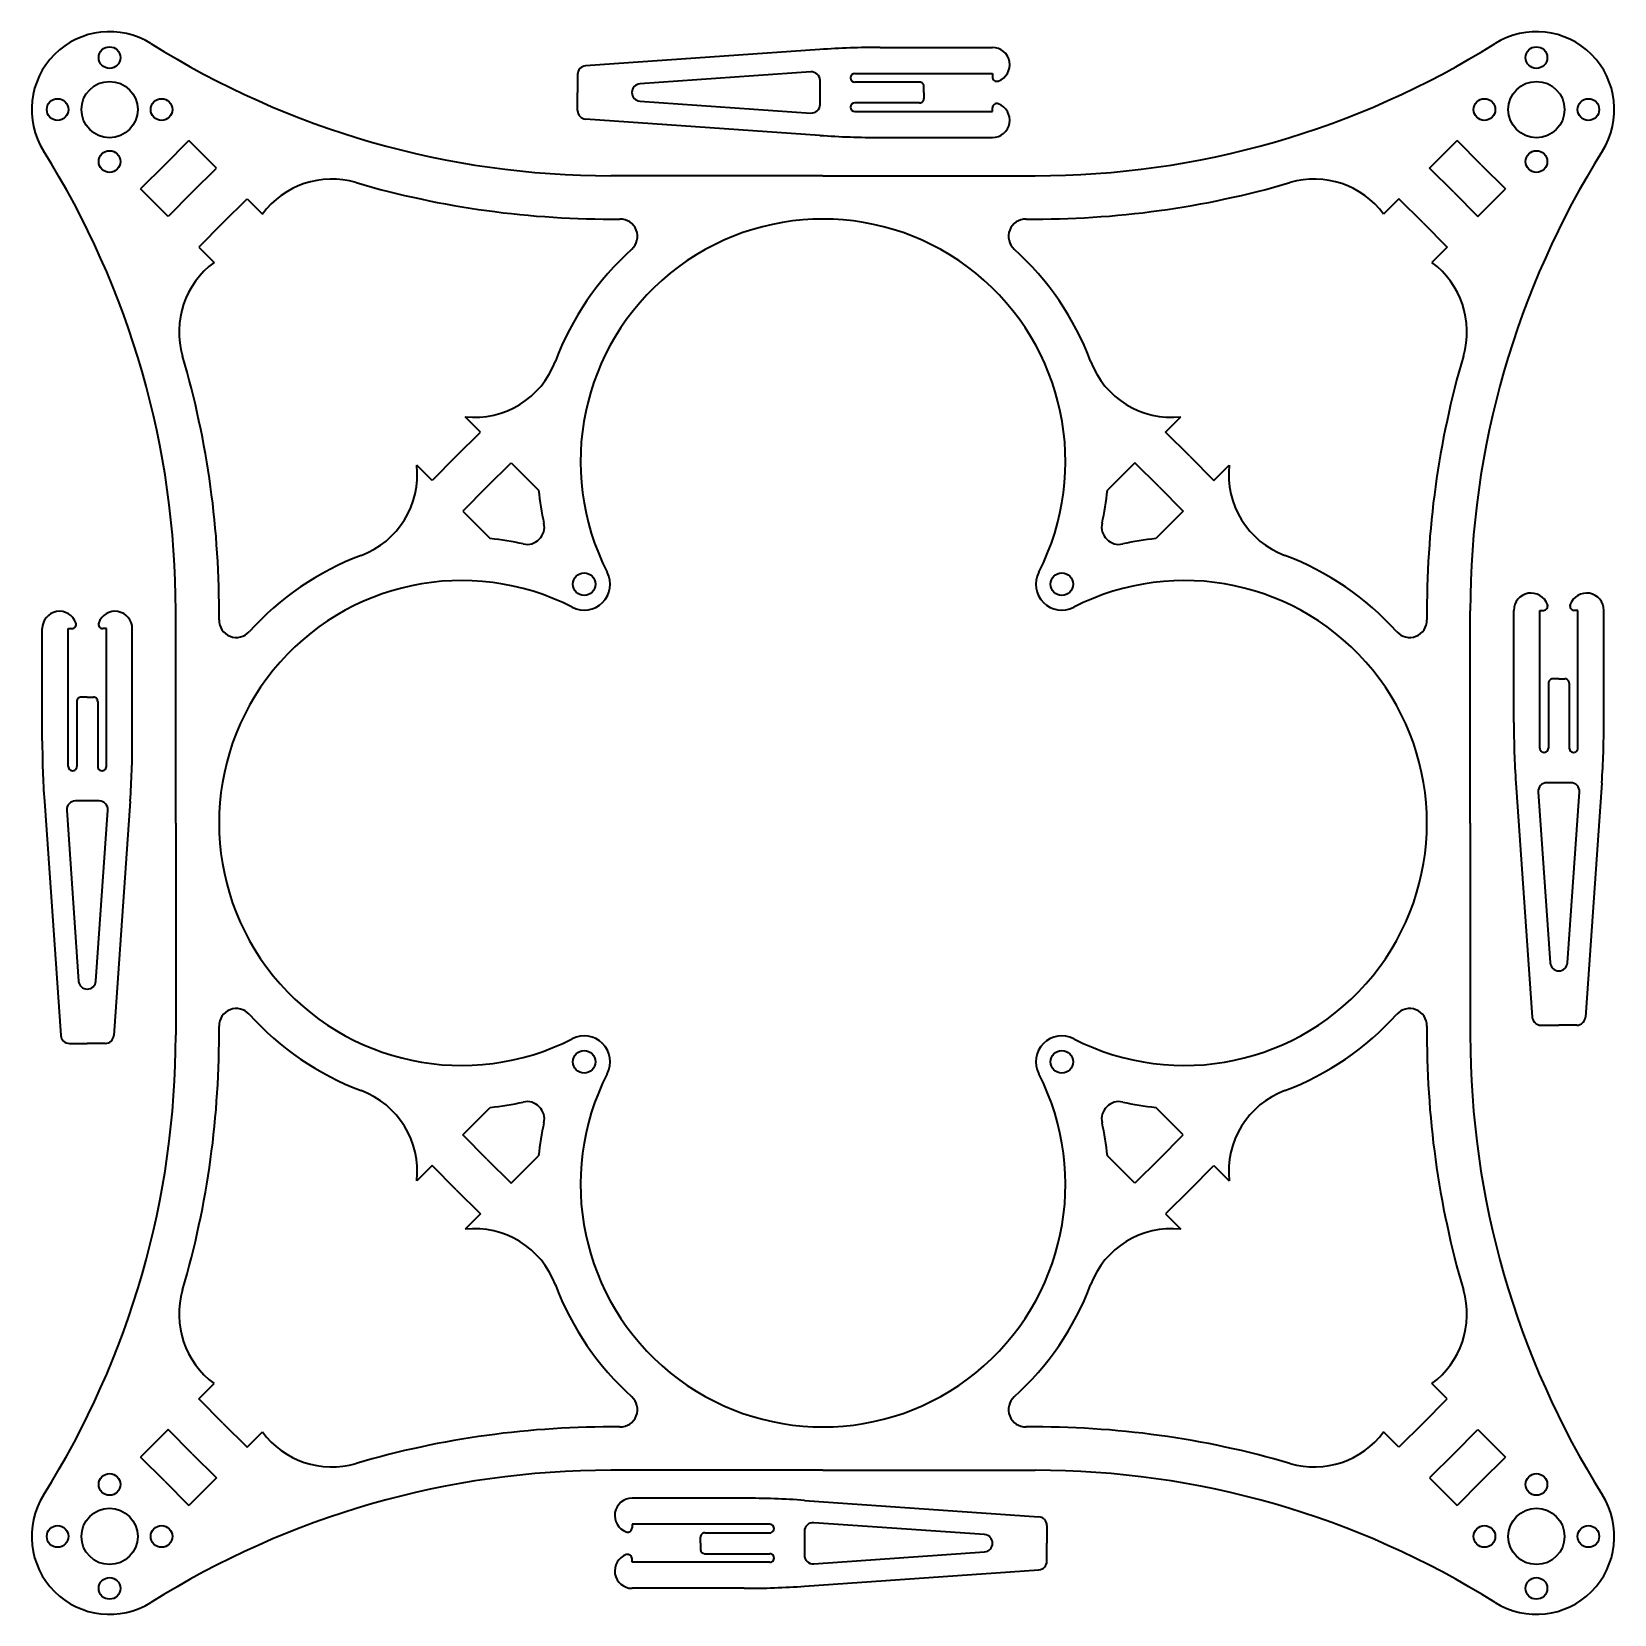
# Model space of a CAD drawing. Extents: x 503 to 686, y 329 to 512.
import ezdxf

# ---------------------------------------------------------------- set-up
doc = ezdxf.new("R2010")
doc.units = 0

msp = doc.modelspace()

# ---------------------------------------------------------------- linework, layer by layer
at = {"color": 7, "lineweight": 35, "ltscale": 0.323662}
for p, q in [((601.115784, 510.055634), (614.062256, 510.055634)), ((601.115784, 499.655609), (614.062256, 499.655609)), ((585.399414, 342.528137), (572.452942, 342.528137)), ((585.399414, 332.128113), (572.452942, 332.128113))]:
    msp.add_line(p, q, dxfattribs=at)
at = {"color": 7, "lineweight": 35}
for p, q in [((594.140137, 509.812012), (567.092468, 507.920685)), ((594.140137, 499.899231), (567.092468, 501.790558)), ((594.5, 495.236969), (570.00824, 495.236969)), ((594.5, 495.236969), (618.99176, 495.236969)), ((519.763062, 420.5), (519.763062, 444.99176)), ((669.236938, 420.5), (669.236938, 444.99176)), ((674.511597, 425.131134), (676.402954, 398.083466)), ((684.424438, 425.131134), (682.533081, 398.083466)), ((504.590668, 423.020508), (506.481995, 395.972839)), ((514.503479, 423.020508), (512.612122, 395.972839)), ((519.763062, 420.5), (519.763062, 396.00824)), ((669.236938, 420.5), (669.236938, 396.00824)), ((594.5, 345.763031), (570.00824, 345.763031)), ((594.5, 345.763031), (618.99176, 345.763031)), ((592.375061, 342.284515), (619.422729, 340.393188)), ((592.375061, 332.371735), (619.422729, 334.263062))]:
    msp.add_line(p, q, dxfattribs=at)
at = {"color": 7, "lineweight": 35, "ltscale": 0.051687}
for p, q in [((566.162231, 506.923096), (566.162231, 504.855621)), ((566.162231, 502.788147), (566.162231, 504.855621)), ((507.479584, 395.042603), (509.547058, 395.042603)), ((511.614532, 395.042603), (509.547058, 395.042603)), ((620.352966, 339.395599), (620.352966, 337.328125)), ((620.352966, 335.260651), (620.352966, 337.328125))]:
    msp.add_line(p, q, dxfattribs=at)
at = {"color": 7, "lineweight": 35, "ltscale": 0.49439}
for p, q in [((593.092468, 507.232666), (573.365051, 505.85318)), ((573.365051, 503.858063), (593.092468, 502.478577)), ((677.091003, 424.083466), (678.470459, 404.356018)), ((680.465576, 404.356018), (681.845032, 424.083466)), ((613.150146, 338.325684), (593.422729, 339.70517)), ((593.422729, 334.95108), (613.150146, 336.330566))]:
    msp.add_line(p, q, dxfattribs=at)
at = {"color": 7, "lineweight": 35, "ltscale": 0.068974}
for p, q in [((594.162231, 503.476135), (594.162231, 506.235107)), ((510.926544, 423.042603), (508.167572, 423.042603)), ((592.352966, 338.707611), (592.352966, 335.948639))]:
    msp.add_line(p, q, dxfattribs=at)
at = {"color": 7, "lineweight": 35, "ltscale": 0.397501}
for p, q in [((598.162231, 507.055634), (614.062256, 507.055634)), ((598.162231, 502.655609), (614.062256, 502.655609)), ((588.352966, 339.528137), (572.452942, 339.528137)), ((588.352966, 335.128113), (572.452942, 335.128113))]:
    msp.add_line(p, q, dxfattribs=at)
at = {"color": 7, "lineweight": 35, "ltscale": 0.010355}
for p, q in [((614.062256, 507.055634), (614.062256, 506.641418)), ((614.062256, 502.655609), (614.062256, 503.069824)), ((507.347046, 442.942596), (507.761261, 442.942596)), ((511.74707, 442.942596), (511.332855, 442.942596)), ((572.452942, 339.528137), (572.452942, 339.113922)), ((572.452942, 335.128113), (572.452942, 335.542328))]:
    msp.add_line(p, q, dxfattribs=at)
at = {"color": 7, "lineweight": 35, "ltscale": 0.1875}
for p, q in [((605.662231, 506.055634), (598.162231, 506.055634)), ((605.662231, 503.655609), (598.162231, 503.655609)), ((678.268005, 436.653229), (678.268005, 429.153229)), ((680.66803, 436.653229), (680.66803, 429.153229)), ((508.347046, 434.542603), (508.347046, 427.042603)), ((510.74707, 434.542603), (510.74707, 427.042603)), ((580.852966, 338.528137), (588.352966, 338.528137)), ((580.852966, 336.128113), (588.352966, 336.128113))]:
    msp.add_line(p, q, dxfattribs=at)
at = {"color": 7, "lineweight": 35, "ltscale": 0.0175}
for p, q in [((606.162231, 504.855621), (606.162231, 505.555634)), ((606.162231, 504.855621), (606.162231, 504.155609)), ((679.468018, 437.153229), (678.768005, 437.153229)), ((679.468018, 437.153229), (680.16803, 437.153229)), ((509.547058, 435.042603), (508.847046, 435.042603)), ((509.547058, 435.042603), (510.24707, 435.042603)), ((580.352966, 337.328125), (580.352966, 338.028137)), ((580.352966, 337.328125), (580.352966, 336.628113))]:
    msp.add_line(p, q, dxfattribs=at)
at = {"color": 7, "lineweight": 35, "ltscale": 0.098751}
for p, q in [((518.486023, 496.513977), (521.279114, 499.307068)), ((670.513977, 496.513977), (667.720886, 499.307068)), ((555.6922, 459.307831), (552.899109, 456.51474)), ((633.3078, 459.307831), (636.100891, 456.51474)), ((555.6922, 381.692169), (552.899109, 384.48526)), ((633.3078, 381.692169), (636.100891, 384.48526)), ((518.486023, 344.486023), (521.279114, 341.692932)), ((670.513977, 344.486023), (667.720886, 341.692932))]:
    msp.add_line(p, q, dxfattribs=at)
at = {"color": 7, "lineweight": 35, "ltscale": 0.1125}
for p, q in [((524.46106, 496.125061), (521.279114, 499.307068)), ((664.53894, 496.125061), (667.720886, 499.307068)), ((518.874939, 490.53894), (515.692932, 493.720917)), ((670.125061, 490.53894), (673.307068, 493.720917)), ((558.485229, 462.100891), (561.667236, 458.918915)), ((630.514771, 462.100891), (627.332764, 458.918915)), ((552.899109, 456.51474), (556.081116, 453.332764)), ((636.100891, 456.51474), (632.918884, 453.332764)), ((552.899109, 384.48526), (556.081116, 387.667236)), ((636.100891, 384.48526), (632.918884, 387.667236)), ((558.485229, 378.899109), (561.667236, 382.081085)), ((630.514771, 378.899109), (627.332764, 382.081085)), ((518.874939, 350.46106), (515.692932, 347.279083)), ((670.125061, 350.46106), (673.307068, 347.279083)), ((524.46106, 344.874939), (521.279114, 341.692932)), ((664.53894, 344.874939), (667.720886, 341.692932))]:
    msp.add_line(p, q, dxfattribs=at)
at = {"color": 7, "lineweight": 35, "ltscale": 0.09875}
for p, q in [((518.486023, 496.513977), (515.692932, 493.720917)), ((521.667969, 493.332001), (524.46106, 496.125061)), ((667.332031, 493.332001), (664.53894, 496.125061)), ((670.513977, 496.513977), (673.307068, 493.720917)), ((525.203552, 489.796448), (527.996582, 492.589539)), ((663.796448, 489.796448), (661.003418, 492.589539)), ((525.203552, 489.796448), (522.410461, 487.003387)), ((663.796448, 489.796448), (666.589539, 487.003387)), ((552.156616, 462.843353), (554.949707, 465.636414)), ((636.843384, 462.843353), (634.050293, 465.636414)), ((552.156616, 378.156647), (554.949707, 375.363586)), ((636.843384, 378.156647), (634.050293, 375.363586)), ((525.203552, 351.203552), (522.410461, 353.996613)), ((663.796448, 351.203552), (666.589539, 353.996613)), ((525.203552, 351.203552), (527.996582, 348.410461)), ((663.796448, 351.203552), (661.003418, 348.410461)), ((518.486023, 344.486023), (515.692932, 347.279083)), ((521.667969, 347.667999), (524.46106, 344.874939)), ((667.332031, 347.667999), (664.53894, 344.874939)), ((670.513977, 344.486023), (673.307068, 347.279083))]:
    msp.add_line(p, q, dxfattribs=at)
at = {"color": 7, "lineweight": 35, "ltscale": 0.098749}
for p, q in [((521.667969, 493.332001), (518.874939, 490.53894)), ((667.332031, 493.332001), (670.125061, 490.53894)), ((552.156616, 462.843353), (549.363586, 460.050293)), ((636.843384, 462.843353), (639.636414, 460.050293)), ((555.6922, 459.307831), (558.485229, 462.100891)), ((633.3078, 459.307831), (630.514771, 462.100891)), ((552.156616, 378.156647), (549.363586, 380.949707)), ((555.6922, 381.692169), (558.485229, 378.899109)), ((633.3078, 381.692169), (630.514771, 378.899109)), ((636.843384, 378.156647), (639.636414, 380.949707)), ((521.667969, 347.667999), (518.874939, 350.46106)), ((667.332031, 347.667999), (670.125061, 350.46106))]:
    msp.add_line(p, q, dxfattribs=at)
at = {"color": 7, "lineweight": 35, "ltscale": 0.062501}
for p, q in [((527.996582, 492.589539), (529.764404, 490.821777)), ((661.003418, 492.589539), (659.235596, 490.821777)), ((527.996582, 348.410461), (529.764404, 350.178223)), ((661.003418, 348.410461), (659.235596, 350.178223))]:
    msp.add_line(p, q, dxfattribs=at)
at = {"color": 7, "lineweight": 35, "ltscale": 0.0625}
for p, q in [((522.410461, 487.003387), (524.178223, 485.235626)), ((666.589539, 487.003387), (664.821777, 485.235626)), ((554.949707, 465.636414), (553.181946, 467.404175)), ((634.050293, 465.636414), (635.818054, 467.404175)), ((549.363586, 460.050293), (547.595825, 461.818054)), ((639.636414, 460.050293), (641.404175, 461.818054)), ((549.363586, 380.949707), (547.595825, 379.181946)), ((639.636414, 380.949707), (641.404175, 379.181946)), ((554.949707, 375.363586), (553.181946, 373.595825)), ((634.050293, 375.363586), (635.818054, 373.595825)), ((522.410461, 353.996613), (524.178223, 355.764374)), ((666.589539, 353.996613), (664.821777, 355.764374))]:
    msp.add_line(p, q, dxfattribs=at)
at = {"color": 7, "lineweight": 35, "ltscale": 0.323661}
for p, q in [((674.268005, 432.106781), (674.268005, 445.053223)), ((684.66803, 432.106781), (684.66803, 445.053223)), ((504.347046, 429.996155), (504.347046, 442.942596)), ((514.74707, 429.996155), (514.74707, 442.942596))]:
    msp.add_line(p, q, dxfattribs=at)
at = {"color": 7, "lineweight": 35, "ltscale": 0.3975}
for p, q in [((677.268005, 429.153229), (677.268005, 445.053223)), ((681.66803, 429.153229), (681.66803, 445.053223)), ((507.347046, 427.042603), (507.347046, 442.942596)), ((511.74707, 427.042603), (511.74707, 442.942596))]:
    msp.add_line(p, q, dxfattribs=at)
at = {"color": 7, "lineweight": 35, "ltscale": 0.010356}
for p, q in [((677.268005, 445.053223), (677.682251, 445.053223)), ((681.66803, 445.053223), (681.253784, 445.053223))]:
    msp.add_line(p, q, dxfattribs=at)
at = {"color": 7, "lineweight": 35, "ltscale": 0.068973}
msp.add_line((680.847473, 425.153229), (678.088562, 425.153229), dxfattribs=at)
at = {"color": 7, "lineweight": 35, "ltscale": 0.494391}
for p, q in [((507.170013, 421.972839), (508.5495, 402.245392)), ((510.544617, 402.245392), (511.924103, 421.972839))]:
    msp.add_line(p, q, dxfattribs=at)
at = {"color": 7, "lineweight": 35, "ltscale": 0.051688}
for p in [(677.400513, 397.153229), (681.535522, 397.153229)]:
    msp.add_line(p, (679.468018, 397.153229), dxfattribs=at)
at = {"color": 7, "lineweight": 35}
for centre, radius in [((512.12207, 508.87793), 1.25), ((676.87793, 508.87793), 1.25), ((512.12207, 502.87793), 3.25), ((676.87793, 502.87793), 3.25), ((506.12207, 502.87793), 1.25), ((518.12207, 502.87793), 1.25), ((670.87793, 502.87793), 1.25), ((682.87793, 502.87793), 1.25), ((512.12207, 496.87793), 1.25), ((676.87793, 496.87793), 1.25), ((566.922852, 448.077148), 1.3), ((622.077148, 448.077148), 1.3), ((566.922852, 392.922852), 1.3), ((622.077148, 392.922852), 1.3), ((512.12207, 344.12207), 1.25), ((676.87793, 344.12207), 1.25), ((512.12207, 338.12207), 3.25), ((676.87793, 338.12207), 3.25), ((506.12207, 338.12207), 1.25), ((518.12207, 338.12207), 1.25), ((670.87793, 338.12207), 1.25), ((682.87793, 338.12207), 1.25), ((512.12207, 332.12207), 1.25), ((676.87793, 332.12207), 1.25)]:
    msp.add_circle(centre, radius, dxfattribs=at)
for centre, radius, start, end in [((512.12207, 502.87793), 9, 57.922497, 212.0775), ((676.87793, 502.87793), 9, 327.922498, 122.077501), ((570.00824, 595.236938), 100, 237.922499, 269.999997), ((601.115784, 410.055603), 100, 90.000003, 94), ((614.062256, 508.055634), 2, 289.471221, 90.000003), ((618.99176, 595.236938), 100, 269.999997, 302.077503), ((567.162231, 506.923096), 1, 94, 180.000005), ((593.162231, 506.235107), 1, 360, 94), ((598.162231, 506.555634), 0.5, 90.000003, 269.999997), ((614.562256, 506.641418), 0.5, 180.000005, 289.471221), ((573.434814, 504.855621), 1, 94, 266), ((605.662231, 505.555634), 0.5, 0, 90.000003), ((567.162231, 502.788147), 1, 180.000005, 266), ((593.162231, 503.476135), 1, 266, 0), ((598.162231, 503.155609), 0.5, 90.000003, 269.999997), ((605.662231, 504.155609), 0.5, 269.999997, 360), ((614.562256, 503.069824), 0.5, 70.528779, 179.999995), ((614.062256, 501.655609), 2, 269.999997, 70.528779), ((601.115784, 599.65564), 100, 266, 269.999997), ((419.763031, 444.99176), 100, 360, 32.077502), ((769.236938, 444.99176), 100, 147.9225, 180.000005), ((537.781555, 484.844757), 10, 73.72595, 143.294527), ((570.00824, 595.236938), 105, 253.725945, 270.571315), ((618.99176, 595.236938), 105, 269.428686, 286.27405), ((651.218445, 484.844757), 10, 36.705467, 106.274055), ((594.5, 462.236969), 28, 332.821263, 207.178738), ((571.075134, 488.242279), 2, 312.011617, 90.571314), ((617.924866, 488.242279), 2, 89.428685, 227.988385), ((594.5, 462.236969), 33, 132.011615, 159.42615), ((594.5, 462.236969), 33, 20.573855, 47.988383), ((530.155273, 477.218445), 10, 126.705473, 196.274055), ((658.844727, 477.218445), 10, 343.725947, 53.294532), ((419.763031, 444.99176), 105, 359.428686, 16.274053), ((554.242554, 477.347778), 10, 263.911833, 339.426145), ((634.757446, 477.347778), 10, 200.57385, 276.088169), ((769.236938, 444.99176), 105, 163.725945, 180.571313), ((537.652222, 460.757446), 10, 290.573852, 6.088169), ((651.347778, 460.757446), 10, 173.911834, 249.426143), ((594.5, 462.236969), 33, 185.770685, 192.481087), ((594.5, 462.236969), 33, 347.518911, 354.229318), ((560.327148, 454.672852), 2, 257.518913, 12.481089), ((628.672852, 454.672852), 2, 167.518913, 282.481089), ((552.763062, 420.5), 33, 77.518911, 84.229319), ((636.236938, 420.5), 33, 95.770679, 102.481087), ((552.763062, 420.5), 33, 110.573857, 137.988386), ((636.236938, 420.5), 33, 42.011619, 69.426148), ((552.763062, 420.5), 28, 62.821266, 297.178734), ((566.922852, 448.077148), 3, 242.821261, 27.178737), ((622.077148, 448.077148), 3, 152.821262, 297.178734), ((636.236938, 420.5), 28, 242.821261, 117.178739), ((676.268005, 445.053223), 2, 19.471222, 180.000005), ((682.66803, 445.053223), 2, 0, 160.528775), ((506.347046, 442.942596), 2, 19.471222, 180.000005), ((512.74707, 442.942596), 2, 0, 160.528775), ((677.682251, 445.553223), 0.5, 269.999997, 19.471222), ((681.253784, 445.553223), 0.5, 160.528775, 269.999997), ((507.761261, 443.442596), 0.5, 269.999997, 19.471222), ((511.332855, 443.442596), 0.5, 160.528775, 269.999997), ((526.75769, 443.924835), 2, 179.428687, 317.988381), ((662.24231, 443.924835), 2, 222.011614, 0.571314), ((678.768005, 436.653229), 0.5, 90.000003, 180.000005), ((680.16803, 436.653229), 0.5, 0, 90.000003), ((508.847046, 434.542603), 0.5, 90.000003, 180.000005), ((510.24707, 434.542603), 0.5, 0, 90.000003), ((774.268005, 432.106781), 100, 180.000005, 184), ((584.66803, 432.106781), 100, 356, 360), ((604.347046, 429.996155), 100, 180.000005, 184), ((414.74707, 429.996155), 100, 356, 360), ((677.768005, 429.153229), 0.5, 179.999995, 0), ((681.16803, 429.153229), 0.5, 179.999995, 0), ((507.847046, 427.042603), 0.5, 179.999995, 0), ((511.24707, 427.042603), 0.5, 179.999995, 0), ((678.088562, 424.153229), 1, 90.000003, 184), ((680.847473, 424.153229), 1, 356, 90.000003), ((508.167572, 422.042603), 1, 90.000003, 184), ((510.926544, 422.042603), 1, 356, 90.000003), ((679.468018, 404.425781), 1, 184, 356), ((509.547058, 402.315155), 1, 184, 356), ((526.75769, 397.075165), 2, 42.011619, 180.571313), ((552.763062, 420.5), 33, 222.011614, 249.426143), ((636.236938, 420.5), 33, 290.573852, 317.988381), ((662.24231, 397.075165), 2, 359.428686, 137.988386), ((419.763031, 396.00824), 105, 343.725947, 0.571314), ((769.236938, 396.00824), 105, 179.428687, 196.274055), ((677.400513, 398.153229), 1, 184, 269.999997), ((681.535522, 398.153229), 1, 269.999997, 356), ((419.763031, 396.00824), 100, 327.922498, 360), ((507.479584, 396.042603), 1, 184, 269.999997), ((511.614532, 396.042603), 1, 269.999997, 356), ((566.922852, 392.922852), 3, 332.821263, 117.178739), ((622.077148, 392.922852), 3, 62.821266, 207.178738), ((769.236938, 396.00824), 100, 180.000005, 212.0775), ((594.5, 378.763031), 28, 152.821262, 27.178737), ((537.652222, 380.242554), 10, 353.911831, 69.426148), ((651.347778, 380.242554), 10, 110.573857, 186.088166), ((552.763062, 420.5), 33, 275.770681, 282.481089), ((560.327148, 386.327148), 2, 347.518911, 102.481087), ((628.672852, 386.327148), 2, 77.518911, 192.481087), ((636.236938, 420.5), 33, 257.518913, 264.229321), ((594.5, 378.763031), 33, 167.518913, 174.229315), ((594.5, 378.763031), 33, 5.770682, 12.481089), ((554.242554, 363.652222), 10, 20.573855, 96.088167), ((634.757446, 363.652222), 10, 83.911831, 159.42615), ((530.155273, 363.781555), 10, 163.725945, 233.294527), ((594.5, 378.763031), 33, 200.57385, 227.988385), ((594.5, 378.763031), 33, 312.011617, 339.426145), ((658.844727, 363.781555), 10, 306.705468, 16.274053), ((571.075134, 352.757721), 2, 269.428686, 47.988383), ((617.924866, 352.757721), 2, 132.011615, 270.571315), ((537.781555, 356.155243), 10, 216.705473, 286.27405), ((570.00824, 245.763031), 105, 89.428685, 106.274055), ((618.99176, 245.763031), 105, 73.72595, 90.571314), ((651.218445, 356.155243), 10, 253.725945, 323.294533), ((570.00824, 245.763031), 100, 90.000003, 122.077501), ((618.99176, 245.763031), 100, 57.922497, 90.000003), ((512.12207, 338.12207), 9, 147.9225, 302.077503), ((572.452942, 340.528137), 2, 90.000003, 250.528781), ((585.399414, 242.528122), 100, 85.999998, 90.000003), ((676.87793, 338.12207), 9, 237.922499, 32.077502), ((619.352966, 339.395599), 1, 0, 85.999998), ((571.952942, 339.113922), 0.5, 250.528781, 0), ((580.852966, 338.028137), 0.5, 90.000003, 180.000005), ((588.352966, 339.028137), 0.5, 269.999997, 90.000003), ((593.352966, 338.707611), 1, 85.999998, 179.999995), ((613.080383, 337.328125), 1, 274.000002, 85.999998), ((580.852966, 336.628113), 0.5, 180.000005, 269.999997), ((572.452942, 334.128113), 2, 109.471219, 269.999997), ((571.952942, 335.542328), 0.5, 360, 109.471219), ((588.352966, 335.628113), 0.5, 269.999997, 90.000003), ((593.352966, 335.948639), 1, 180.000005, 274.000002), ((619.352966, 335.260651), 1, 274.000002, 360), ((585.399414, 432.128113), 100, 269.999997, 274.000002)]:
    msp.add_arc(centre, radius, start, end, dxfattribs=at)

doc.saveas('drawing.dxf')
